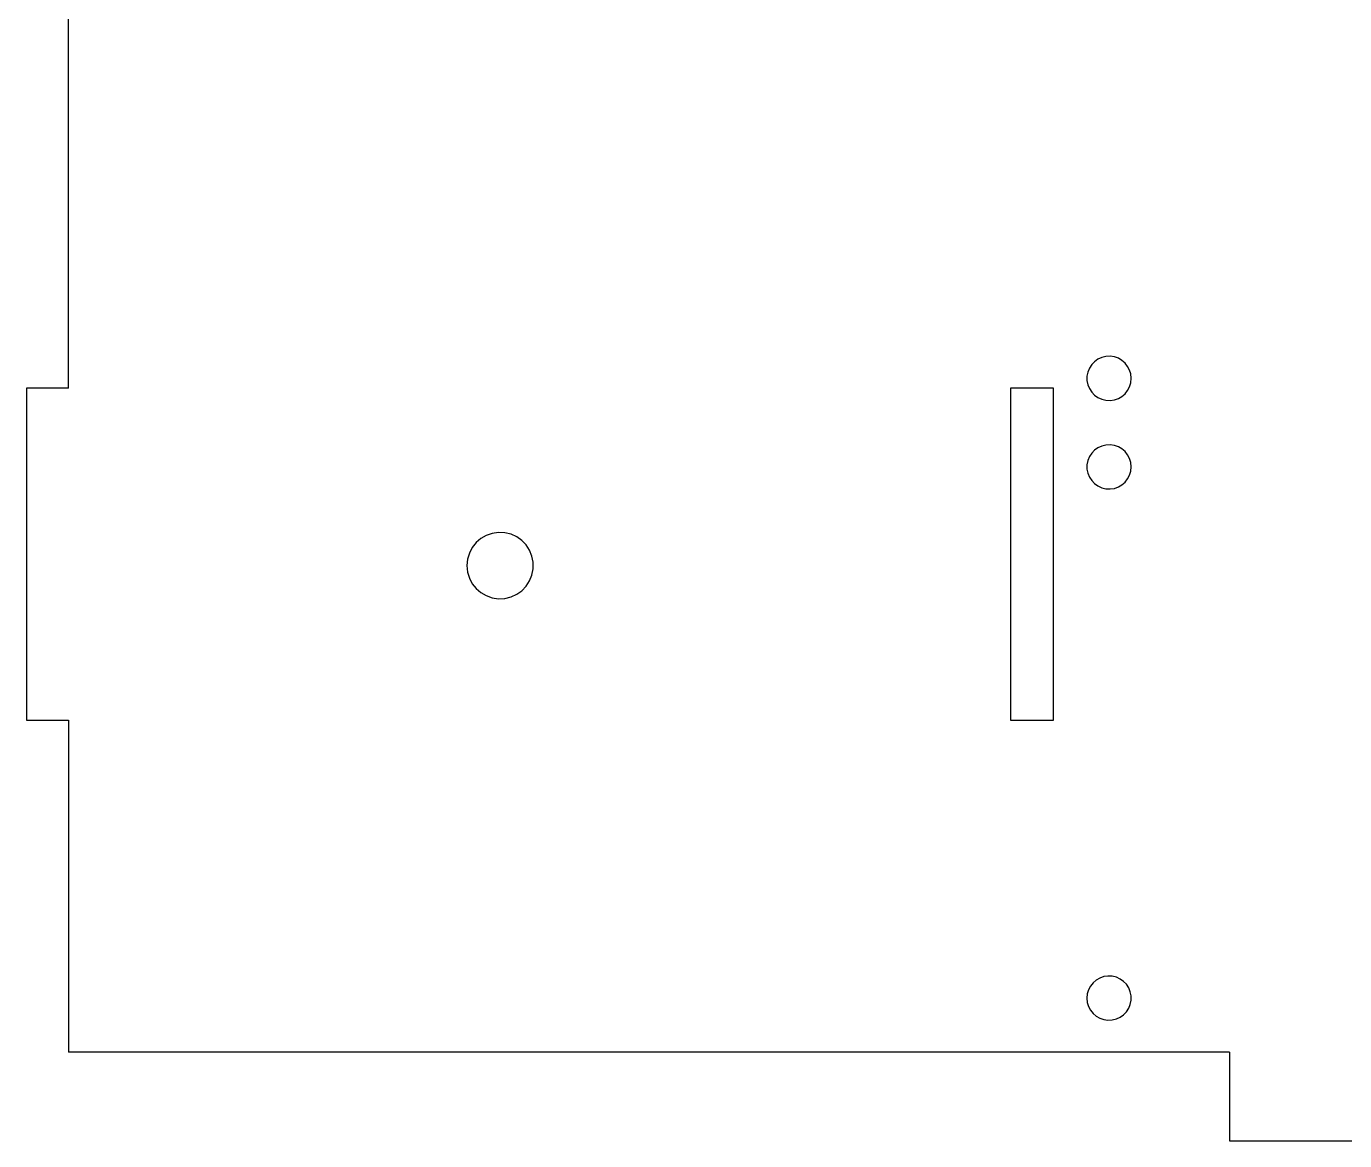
# Model space of a CAD drawing. Header units: metres. Extents: x 0 to 728, y 1000 to 1425.
# Drawn here: x 1.1 to 120.2, y 1006 to 1106.7 of the extents above; entities that cross this region are included whole.
import ezdxf

# ---------------------------------------------------------------- set-up
doc = ezdxf.new("R2010")
doc.units = ezdxf.units.M

msp = doc.modelspace()

# ---------------------------------------------------------------- linework, layer by layer
at = {"layer": 'COMPONENT1'}
for p, q in [((4.92, 1074.03), (4.94, 1128.03)), ((98.27, 1076.8), (97.92, 1076.64)), ((98.64, 1076.89), (98.27, 1076.8)), ((99.03, 1076.91), (98.64, 1076.89)), ((99.42, 1076.86), (99.03, 1076.91)), ((99.78, 1076.73), (99.42, 1076.86)), ((100.1, 1076.54), (99.78, 1076.73)), ((97.02, 1075.49), (96.94, 1075.11)), ((97.16, 1075.84), (97.02, 1075.49)), ((97.37, 1076.16), (97.16, 1075.84)), ((97.62, 1076.42), (97.37, 1076.16)), ((97.92, 1076.64), (97.62, 1076.42)), ((100.38, 1076.3), (100.1, 1076.54)), ((100.61, 1076), (100.38, 1076.3)), ((100.79, 1075.67), (100.61, 1076)), ((100.9, 1075.31), (100.79, 1075.67)), ((96.94, 1075.11), (96.94, 1074.72)), ((96.94, 1074.72), (97.02, 1074.34)), ((97.02, 1074.34), (97.16, 1073.99)), ((100.79, 1074.16), (100.9, 1074.52)), ((100.93, 1074.92), (100.9, 1075.31)), ((100.9, 1074.52), (100.93, 1074.92)), ((1.12, 1074.03), (1.12, 1044.03)), ((4.92, 1074.03), (1.12, 1074.03)), ((93.92, 1074.03), (90.02, 1074.03)), ((90.02, 1074.03), (90.02, 1044.03)), ((93.92, 1044.03), (93.92, 1074.03)), ((97.16, 1073.99), (97.37, 1073.67)), ((97.37, 1073.67), (97.62, 1073.41)), ((97.62, 1073.41), (97.92, 1073.19)), ((97.92, 1073.19), (98.27, 1073.03)), ((99.78, 1073.1), (100.1, 1073.29)), ((100.1, 1073.29), (100.38, 1073.53)), ((100.38, 1073.53), (100.61, 1073.83)), ((100.61, 1073.83), (100.79, 1074.16)), ((98.27, 1073.03), (98.64, 1072.94)), ((98.64, 1072.94), (99.03, 1072.92)), ((99.03, 1072.92), (99.42, 1072.97)), ((99.42, 1072.97), (99.78, 1073.1)), ((97.62, 1068.42), (97.37, 1068.16)), ((97.92, 1068.64), (97.62, 1068.42)), ((98.27, 1068.8), (97.92, 1068.64)), ((98.64, 1068.89), (98.27, 1068.8)), ((99.03, 1068.91), (98.64, 1068.89)), ((99.42, 1068.86), (99.03, 1068.91)), ((99.78, 1068.73), (99.42, 1068.86)), ((100.1, 1068.54), (99.78, 1068.73)), ((100.38, 1068.3), (100.1, 1068.54)), ((97.02, 1067.49), (96.94, 1067.11)), ((97.16, 1067.84), (97.02, 1067.49)), ((97.37, 1068.16), (97.16, 1067.84)), ((100.61, 1068), (100.38, 1068.3)), ((100.79, 1067.67), (100.61, 1068)), ((100.9, 1067.31), (100.79, 1067.67)), ((100.93, 1066.92), (100.9, 1067.31)), ((96.94, 1067.11), (96.94, 1066.72)), ((96.94, 1066.72), (97.02, 1066.34)), ((97.02, 1066.34), (97.16, 1065.99)), ((97.16, 1065.99), (97.37, 1065.68)), ((100.61, 1065.83), (100.79, 1066.16)), ((100.79, 1066.16), (100.9, 1066.52)), ((100.9, 1066.52), (100.93, 1066.92)), ((97.37, 1065.68), (97.62, 1065.41)), ((97.62, 1065.41), (97.92, 1065.19)), ((97.92, 1065.19), (98.27, 1065.03)), ((98.27, 1065.03), (98.64, 1064.94)), ((98.64, 1064.94), (99.03, 1064.92)), ((99.03, 1064.92), (99.42, 1064.97)), ((99.42, 1064.97), (99.78, 1065.1)), ((99.78, 1065.1), (100.1, 1065.29)), ((100.1, 1065.29), (100.38, 1065.53)), ((100.38, 1065.53), (100.61, 1065.83)), ((41.75, 1060.07), (41.4, 1059.63)), ((42.17, 1060.44), (41.75, 1060.07)), ((42.65, 1060.72), (42.17, 1060.44)), ((43.19, 1060.91), (42.65, 1060.72)), ((43.77, 1060.99), (43.19, 1060.91)), ((44.36, 1060.97), (43.77, 1060.99)), ((44.92, 1060.83), (44.36, 1060.97)), ((45.43, 1060.59), (44.92, 1060.83)), ((45.89, 1060.26), (45.43, 1060.59)), ((46.27, 1059.86), (45.89, 1060.26)), ((41.14, 1059.13), (40.97, 1058.59)), ((41.4, 1059.63), (41.14, 1059.13)), ((46.58, 1059.39), (46.27, 1059.86)), ((46.79, 1058.86), (46.58, 1059.39)), ((46.9, 1058.3), (46.79, 1058.86)), ((40.97, 1058.59), (40.92, 1058)), ((40.92, 1058), (40.97, 1057.41)), ((46.79, 1057.13), (46.9, 1057.7)), ((46.9, 1057.7), (46.9, 1058.3)), ((40.97, 1057.41), (41.14, 1056.86)), ((41.14, 1056.86), (41.4, 1056.36)), ((46.27, 1056.14), (46.58, 1056.61)), ((46.58, 1056.61), (46.79, 1057.13)), ((41.4, 1056.36), (41.75, 1055.93)), ((41.75, 1055.93), (42.17, 1055.56)), ((42.17, 1055.56), (42.65, 1055.28)), ((42.65, 1055.28), (43.19, 1055.09)), ((44.92, 1055.17), (45.43, 1055.41)), ((45.43, 1055.41), (45.89, 1055.73)), ((45.89, 1055.73), (46.27, 1056.14)), ((43.19, 1055.09), (43.77, 1055)), ((43.77, 1055), (44.36, 1055.03)), ((44.36, 1055.03), (44.92, 1055.17)), ((1.12, 1044.03), (4.92, 1044.03)), ((4.92, 1044.03), (4.92, 1014.03)), ((90.02, 1044.03), (93.92, 1044.03)), ((98.09, 1020.73), (97.77, 1020.54)), ((98.45, 1020.86), (98.09, 1020.73)), ((98.83, 1020.91), (98.45, 1020.86)), ((99.23, 1020.89), (98.83, 1020.91)), ((99.6, 1020.8), (99.23, 1020.89)), ((99.94, 1020.64), (99.6, 1020.8)), ((97.08, 1019.67), (96.97, 1019.31)), ((97.26, 1020), (97.08, 1019.67)), ((97.49, 1020.3), (97.26, 1020)), ((97.77, 1020.54), (97.49, 1020.3)), ((100.25, 1020.42), (99.94, 1020.64)), ((100.5, 1020.16), (100.25, 1020.42)), ((100.71, 1019.84), (100.5, 1020.16)), ((100.85, 1019.49), (100.71, 1019.84)), ((96.97, 1019.31), (96.93, 1018.92)), ((96.93, 1018.92), (96.97, 1018.52)), ((96.97, 1018.52), (97.08, 1018.16)), ((100.71, 1017.99), (100.85, 1018.34)), ((100.92, 1019.11), (100.85, 1019.49)), ((100.85, 1018.34), (100.92, 1018.72)), ((100.92, 1018.72), (100.92, 1019.11)), ((97.08, 1018.16), (97.26, 1017.83)), ((97.26, 1017.83), (97.49, 1017.53)), ((97.49, 1017.53), (97.77, 1017.29)), ((97.77, 1017.29), (98.09, 1017.1)), ((99.6, 1017.03), (99.94, 1017.19)), ((99.94, 1017.19), (100.25, 1017.41)), ((100.25, 1017.41), (100.5, 1017.67)), ((100.5, 1017.67), (100.71, 1017.99)), ((98.09, 1017.1), (98.45, 1016.97)), ((98.45, 1016.97), (98.83, 1016.92)), ((98.83, 1016.92), (99.23, 1016.94)), ((99.23, 1016.94), (99.6, 1017.03)), ((109.82, 1014.03), (4.92, 1014.03)), ((109.82, 1014.03), (109.82, 1006.03)), ((109.82, 1006.03), (129.82, 1006.03))]:
    msp.add_line(p, q, dxfattribs=at)

doc.saveas('drawing.dxf')
